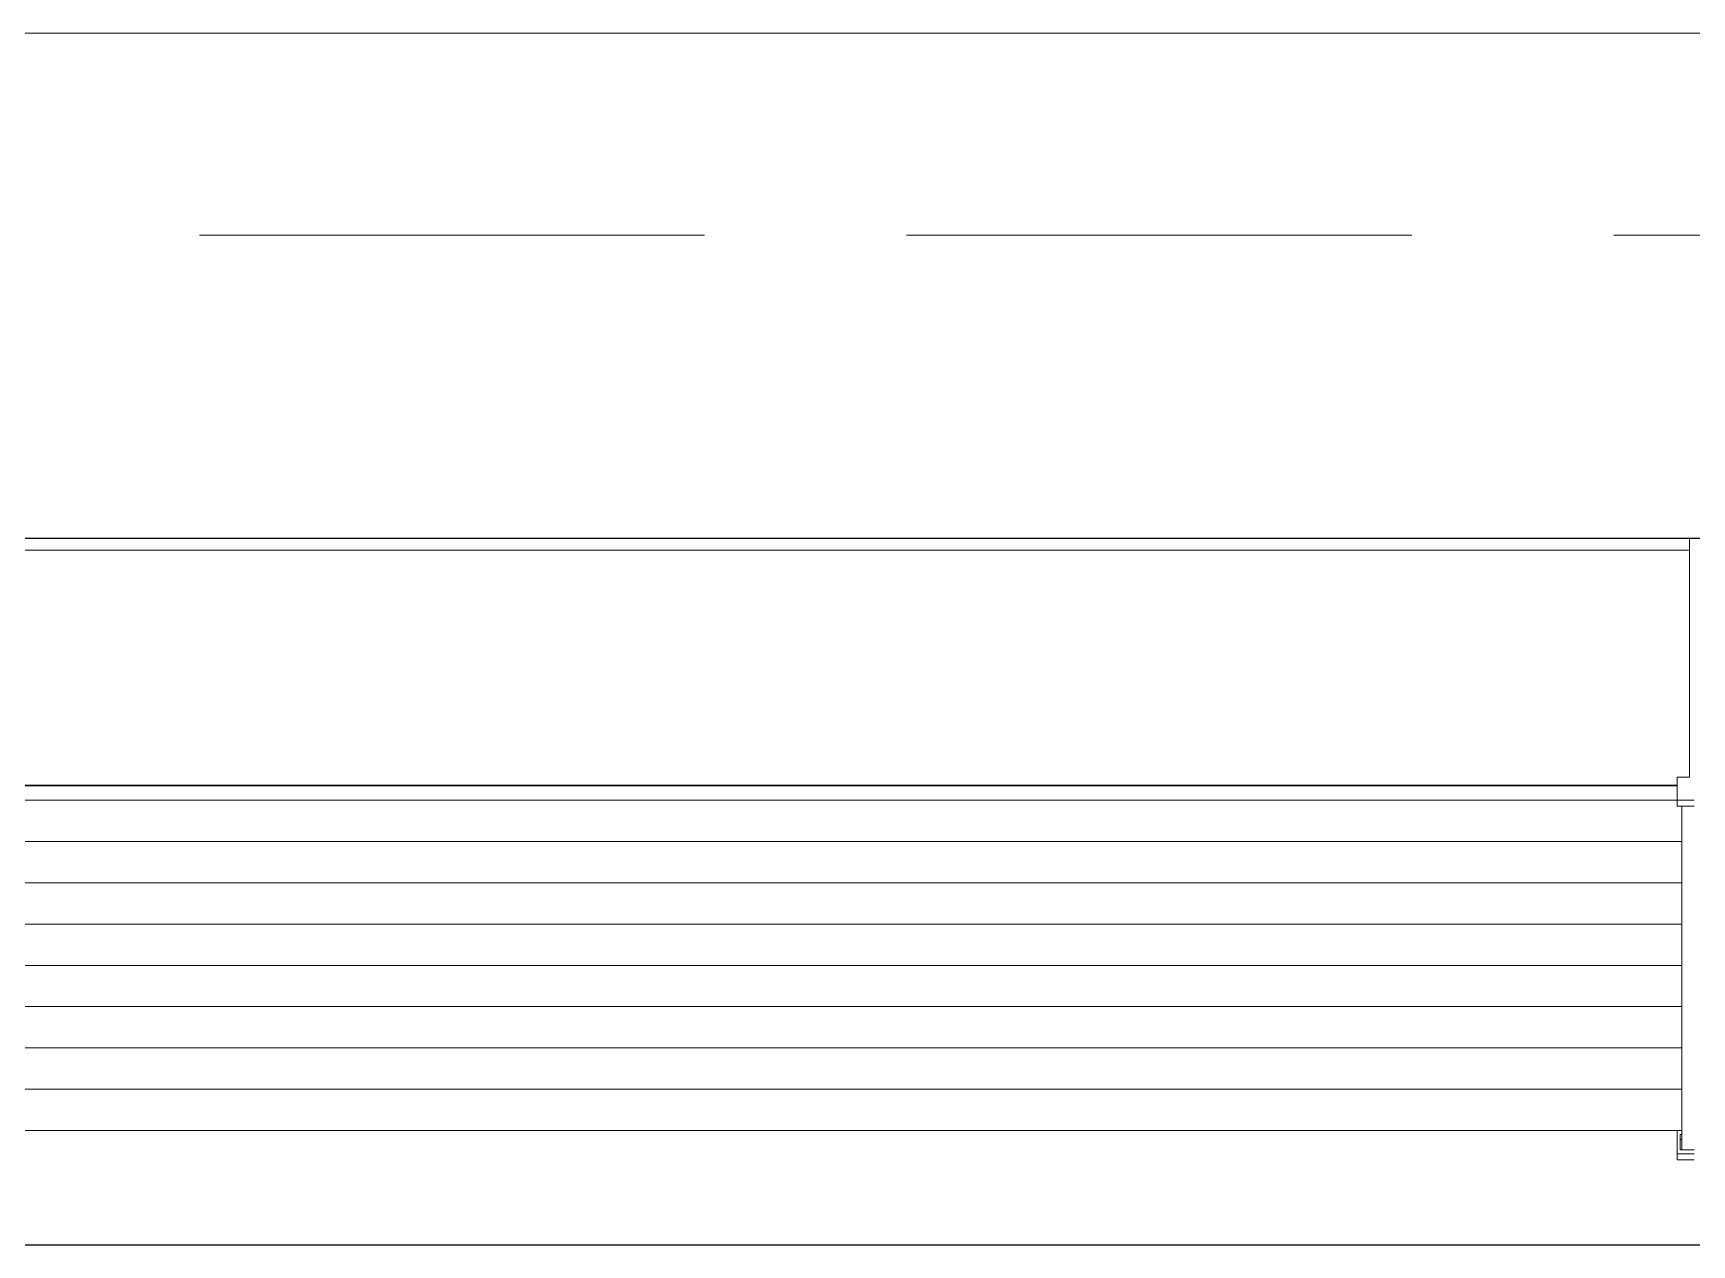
# Model space of a CAD drawing. Extents: x 2803505 to 5851001, y -1372902 to 24339.
# Drawn here: x 3431980 to 3432801, y -709923 to -709323 of the extents above; entities that cross this region are included whole.
import ezdxf

# ---------------------------------------------------------------- set-up
doc = ezdxf.new("R2010")
doc.units = 0
doc.header["$LTSCALE"] = 1000
doc.header["$MEASUREMENT"] = 0
doc.linetypes.add('DASH', pattern=[0.35, 0.25, -0.1])
doc.layers.add('!!电气', color=1, linetype='CONTINUOUS')
doc.layers.add('看线', color=185, linetype='CONTINUOUS')
for name, color, linetype, lineweight in [('平面-栏杆', 56, 'CONTINUOUS', 15), ('平面-看线', 252, 'CONTINUOUS', 15), ('平面-空调预留孔', 252, 'CONTINUOUS', 15)]:
    doc.layers.add(name, color=color, linetype=linetype, lineweight=lineweight)

# ---------------------------------------------------------------- blocks, each defined once
blk = doc.blocks.new('gdgdgdrgdfsfs')
at = {"layer": '平面-空调预留孔', "color": 252}
for p, q in [((701373.32, 763967.56), (701455.02, 763967.56)), ((701455.02, 763967.56), (701455.02, 763849.22)), ((703030.02, 763961.62), (701455.02, 763961.62)), ((701455.02, 763849.22), (701461.18, 763849.22)), ((701461.18, 763849.22), (701461.18, 763834.7)), ((703023.86, 763845.19), (701461.18, 763845.19)), ((703023.86, 763844.89), (701461.18, 763844.89)), ((701461.18, 763837.76), (701452.7, 763837.76)), ((701452.7, 763834.7), (701461.18, 763834.7)), ((701458.87, 763834.7), (701458.87, 763664.59)), ((703023.86, 763837.79), (701461.18, 763837.79)), ((703026.17, 763817.33), (701458.87, 763817.33)), ((703026.17, 763796.87), (701458.87, 763796.87)), ((703026.17, 763776.42), (701458.87, 763776.42)), ((703026.17, 763755.96), (701458.87, 763755.96)), ((703026.17, 763735.5), (701458.87, 763735.5)), ((703026.17, 763715.04), (701458.87, 763715.04)), ((703026.17, 763694.59), (701458.87, 763694.59)), ((701458.87, 763674.13), (701461.18, 763674.13)), ((703026.17, 763674.13), (701458.87, 763674.13)), ((701459.64, 763672.22), (701458.87, 763672.22)), ((701459.64, 763669.66), (701458.87, 763669.66)), ((701459.64, 763664.59), (701459.64, 763672.22)), ((701461.18, 763659.61), (701461.18, 763674.13)), ((701452.7, 763664.59), (701459.64, 763664.59)), ((701461.18, 763662.68), (701452.7, 763662.68)), ((701452.7, 763659.61), (701461.18, 763659.61))]:
    blk.add_line(p, q, dxfattribs=at)
blk = doc.blocks.new('A$C1C403CBE')
at = {"layer": '平面-栏杆', "color": 252}
blk.add_lwpolyline([(8350, 0), (3700, 0)], dxfattribs=at)
at = {"layer": '平面-看线', "color": 252, "linetype": 'DASH'}
blk.add_lwpolyline([(8350, -100), (3700, -100)], dxfattribs=at)
at = {"layer": '看线', "color": 252, "ltscale": 0.5}
for points in [[(3700, -250), (8350, -250)], [(6350, -250), (6350, -600), (8350, -600), (8350, -250)]]:
    blk.add_lwpolyline(points, dxfattribs=at)
at = {"layer": '平面-空调预留孔', "color": 252, "xscale": -1}
blk.add_blockref('gdgdgdrgdfsfs', (709592.52, -764217.56), dxfattribs=at)

msp = doc.modelspace()

# ---------------------------------------------------------------- block references
at = {"layer": '!!电气'}
msp.add_blockref('A$C1C403CBE', (3424662.13, -709322.87), dxfattribs=at)

doc.saveas('drawing.dxf')
